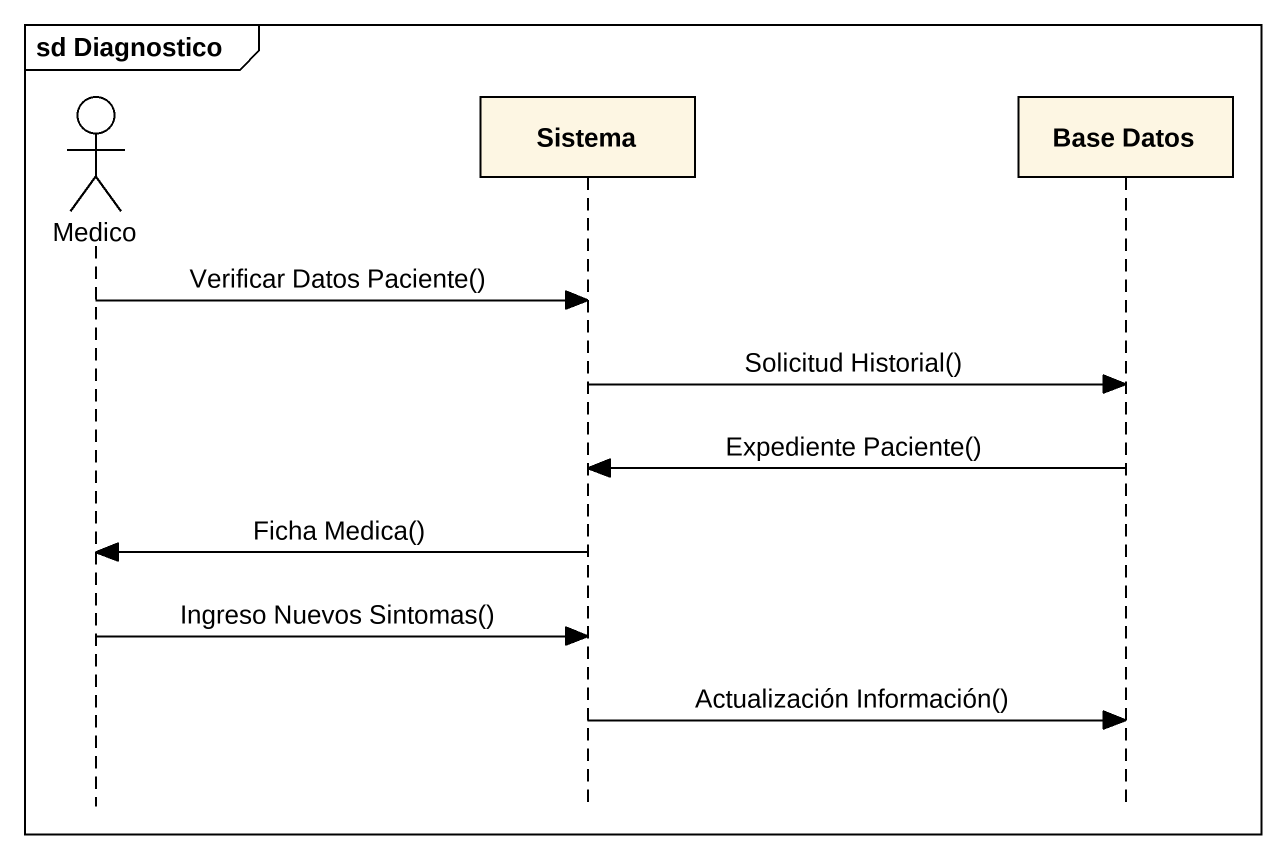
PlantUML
@startuml
mainframe sd Diagnostico
hide footbox
actor Medico
participant Sistema
participant "Base Datos" as Base_Datos

Medico -> Sistema : Verificar Datos Paciente()
Sistema -> Base_Datos : Solicitud Historial()
Base_Datos -> Sistema : Expediente Paciente()
Sistema -> Medico : Ficha Medica()
Medico -> Sistema : Ingreso Nuevos Sintomas()
Sistema -> Base_Datos : Actualización Información()
@enduml
